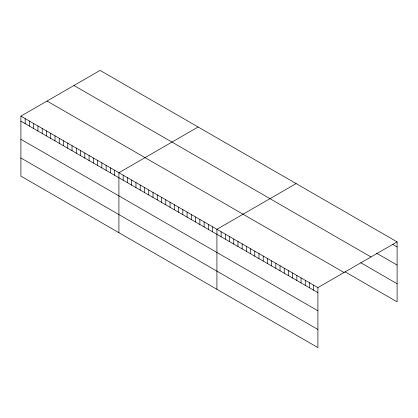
<?xml version="1.0" encoding="UTF-8"?>
<svg xmlns="http://www.w3.org/2000/svg" width="418" height="418" viewBox="0 0 418 418"><rect width="100%" height="100%" fill="white"/><g stroke="black" fill="none" stroke-linecap="round" stroke-linejoin="round"><path stroke-width="0.63" d="M20.9 116.136L317.899 287.605L317.899 347.593L20.9 176.124L20.9 116.136L100.101 70.407L397.1 241.876L397.1 301.864L345.033 271.805M198.111 126.994L118.911 172.718L118.911 232.706M296.122 183.58L216.921 229.304L216.921 289.293M317.899 287.605L397.1 241.876M392.894 244.488L397.1 246.918M376.587 253.209L397.1 265.049M73.965 85.497L370.965 256.965M360.812 262.781L397.1 283.733M47.035 101.046L344.035 272.515M20.9 121.173L317.899 292.642M20.9 139.304L317.899 310.778M20.9 157.988L317.899 329.457M313.693 285.175L313.693 290.212M309.482 282.746L309.482 287.783M305.276 280.316L305.276 285.353M301.07 277.886L301.07 282.923M296.858 275.457L296.858 280.494M292.652 273.027L292.652 278.069M288.446 270.603L288.446 275.64M284.24 268.173L284.24 273.21M280.029 265.743L280.029 270.78M275.823 263.314L275.823 268.351M271.616 260.884L271.616 265.921M267.41 258.455L267.41 263.492M263.199 256.025L263.199 261.062M258.993 253.595L258.993 258.632M254.787 251.166L254.787 256.203M250.581 248.736L250.581 253.773M246.369 246.306L246.369 251.349M242.163 243.877L242.163 248.919M237.957 241.452L237.957 246.489M233.751 239.023L233.751 244.06M229.539 236.593L229.539 241.63M225.333 234.164L225.333 239.2M221.127 231.734L221.127 236.771M212.657 226.843L212.657 231.88M208.394 224.382L208.394 229.419M204.136 221.921L204.136 226.964M199.872 219.466L199.872 224.503M195.614 217.005L195.614 222.042M191.35 214.544L191.35 219.581M187.092 212.083L187.092 217.12M182.828 209.622L182.828 214.659M178.57 207.161L178.57 212.198M174.306 204.7L174.306 209.742M170.042 202.244L170.042 207.281M165.784 199.783L165.784 204.82M161.52 197.322L161.52 202.359M157.262 194.861L157.262 199.898M152.998 192.4L152.998 197.437M148.74 189.939L148.74 194.976M144.476 187.478L144.476 192.52M140.218 185.022L140.218 190.059M135.954 182.561L135.954 187.598M131.691 180.101L131.691 185.137M127.433 177.64L127.433 182.676M123.169 175.179L123.169 180.215M114.647 170.257L114.647 175.299M110.389 167.801L110.389 172.838M106.125 165.34L106.125 170.377M101.867 162.879L101.867 167.916M97.603 160.418L97.603 165.455M93.339 157.957L93.339 162.994M89.081 155.496L89.081 160.533M84.817 153.035L84.817 158.077M80.559 150.579L80.559 155.616M76.295 148.118L76.295 153.155M72.037 145.657L72.037 150.694M67.773 143.196L67.773 148.233M63.515 140.735L63.515 145.772M59.252 138.274L59.252 143.311M54.988 135.813L54.988 140.856M50.73 133.358L50.73 138.395M46.466 130.897L46.466 135.934M42.208 128.436L42.208 133.473M37.944 125.975L37.944 131.012M33.686 123.514L33.686 128.551M29.422 121.053L29.422 126.09M25.164 118.592L25.164 123.634"/></g></svg>
